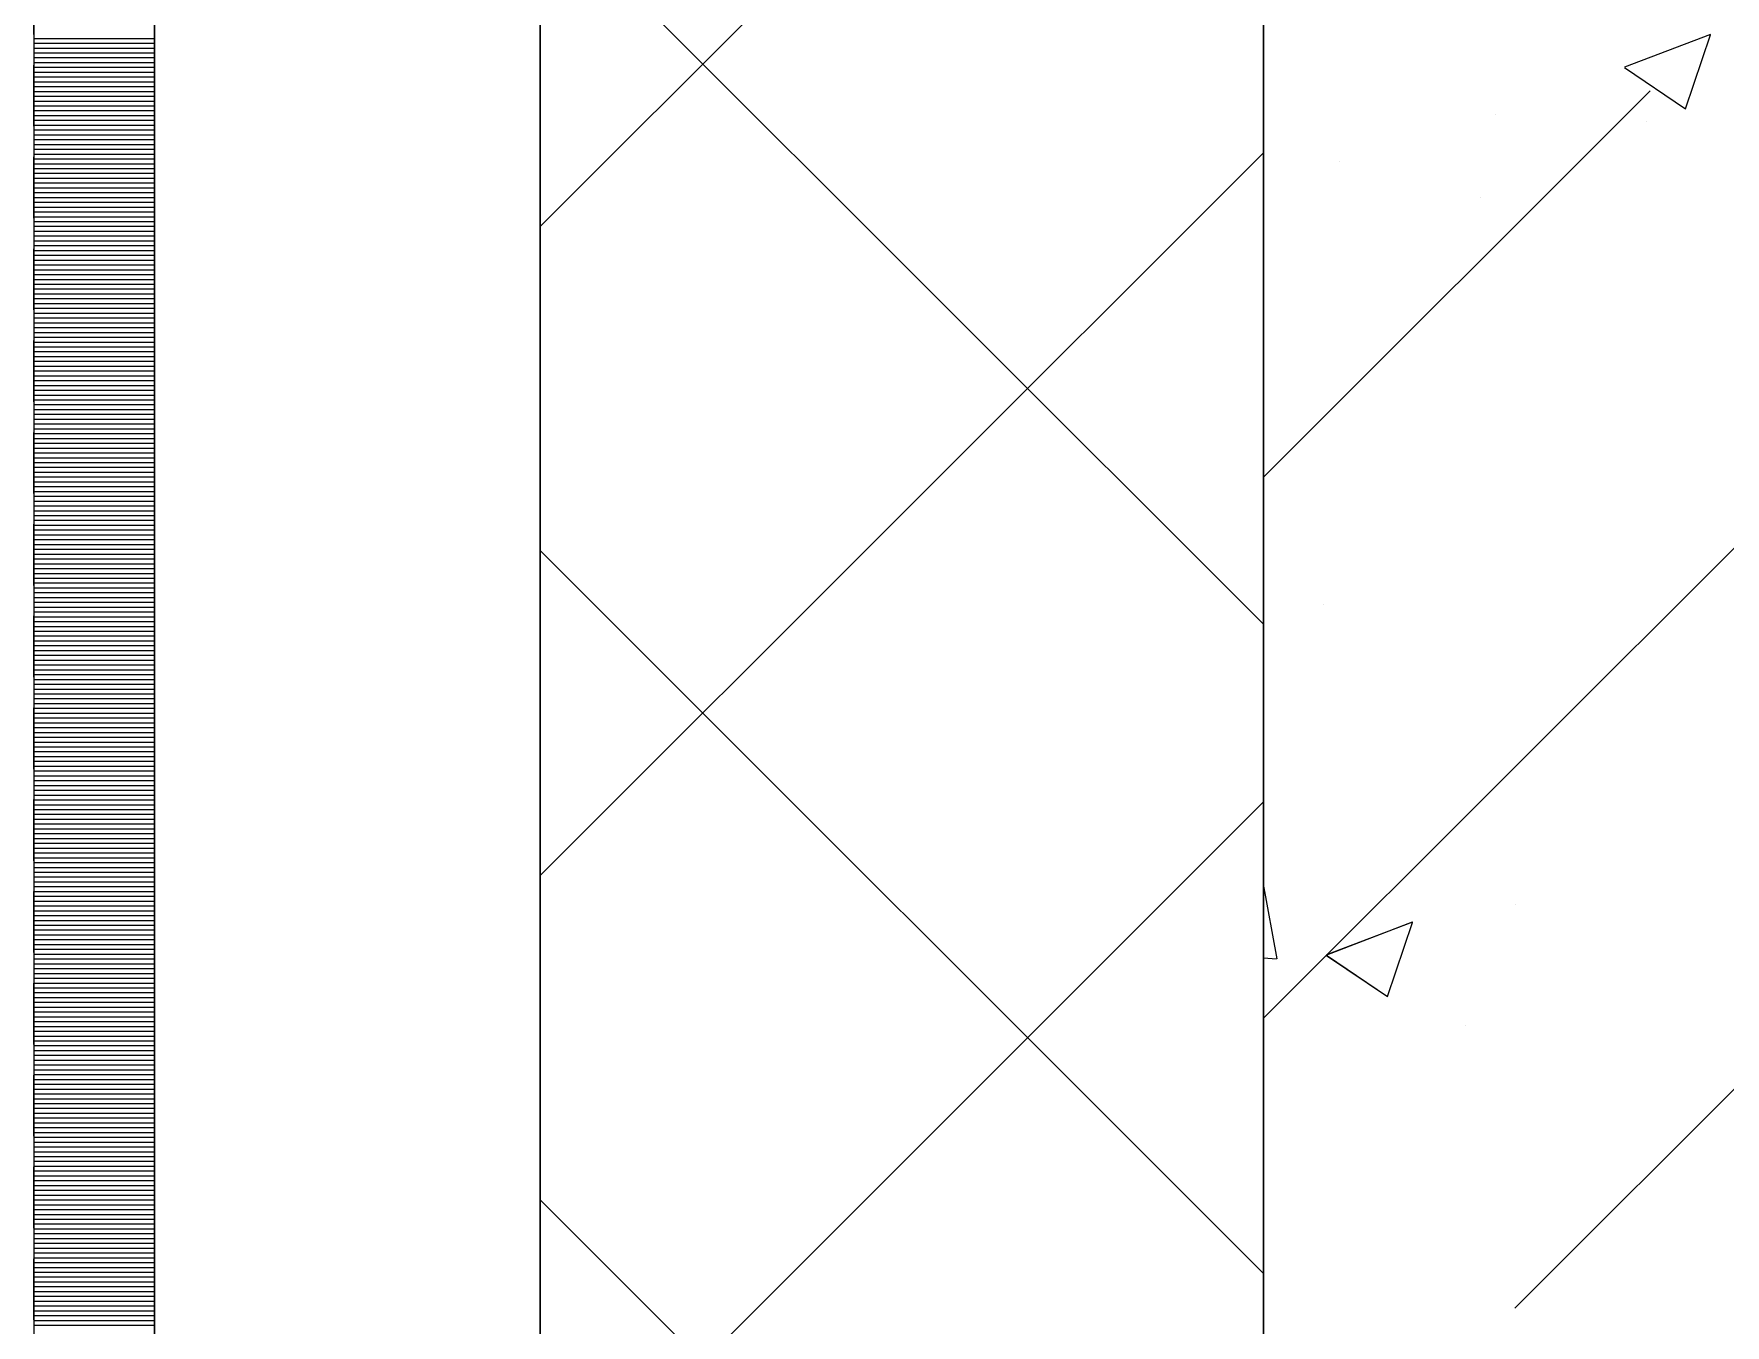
# Model space of a CAD drawing. Header units: millimetres. Extents: x 470010 to 1231400, y -134005 to 421770.
# Drawn here: x 672518.6 to 672869.3, y -53092.5 to -52824.5 of the extents above; entities that cross this region are included whole.
import ezdxf
from ezdxf.enums import TextEntityAlignment as Align

# ---------------------------------------------------------------- set-up
doc = ezdxf.new("R2010")
doc.units = ezdxf.units.MM
doc.linetypes.add('DASHED', pattern=[19.05, 12.7, -6.35])
doc.linetypes.add('HIDDEN2', pattern=[4.7625, 3.175, -1.5875])
doc.layers.get('Defpoints').update_dxf_attribs({"color": 140})
doc.layers.add('АР_Делит', color=120, linetype='Continuous', lineweight=0, plot=False)
for name, color, linetype, lineweight in [('АР_Колонны', 70, 'Continuous', 30), ('АР_Стены ЖБ', 7, 'Continuous', 35), ('АР_Стены ПЕНОблок', 52, 'Continuous', 20), ('АР_Тонкая', 254, 'Continuous', 5), ('АР_Утеплитель', 31, 'Continuous', 0), ('АР_Штриховка', 8, 'Continuous', 0)]:
    doc.layers.add(name, color=color, linetype=linetype, lineweight=lineweight)
doc.layers.add('РД_Оси_100', color=7, linetype='Continuous', lineweight=0, true_color=0x525252)
doc.styles.add('style1', font='ARIALN.TTF')

# ---------------------------------------------------------------- blocks, each defined once
blk = doc.blocks.new('СОШ_2200_АР_ОСИ_М100_28.05.24')
at = {"layer": 'АР_Делит', "color": 251, "linetype": 'DASHED', "true_color": 0x636466}
blk.add_lwpolyline([(114955, 135155), (114955, -355), (93595.036, -355), (93595.036, 13855), (94145, 13855), (94145, 68320), (66055, 68320), (66055, 13857.73), (83455, 13857.73), (83455, -355), (45245, -355), (45245, 13145), (44695, 13145), (44695, 26755), (45245, 26755), (45245, 68320), (20455, 68320), (20455, 26755), (27955, 26755), (27955, 13145), (-355, 13145), (-355, 100855)], dxfattribs=at)
blk = doc.blocks.new('A$C9108343f')
at = {"layer": 'АР_Колонны', "color": 18, "linetype": 'HIDDEN2', "lineweight": 25, "true_color": 0x000000}
blk.add_line((7054.96, 46855), (7054.96, 47755), dxfattribs=at)
at = {"layer": 'АР_Колонны', "color": 18, "linetype": 'Continuous', "lineweight": 15, "true_color": 0x000000}
blk.add_line((7054.96, 47755), (7054.96, 46855), dxfattribs=at)
blk.add_line((7054.96, 47755), (7054.96, 46855), dxfattribs=at)
at = {"layer": 'АР_Стены ЖБ', "color": 18, "linetype": 'Continuous', "lineweight": 30, "true_color": 0x000000}
blk.add_line((7054.96, 47755), (7054.96, 46855), dxfattribs=at)
at = {"layer": 'АР_Стены ПЕНОблок', "color": 18, "linetype": 'Continuous', "lineweight": 20, "true_color": 0x000000}
blk.add_line((7054.96, 97555), (7054.96, 21355), dxfattribs=at)
at = {"layer": 'АР_Тонкая', "color": 18, "linetype": 'Continuous', "lineweight": 5, "true_color": 0x000000}
for p, q in [((6799.96, 97555), (6799.96, 21355)), ((6824.96, 97555), (6824.96, 21355)), ((6824.96, 21355), (6824.96, 97555)), ((6904.96, 21355), (6904.96, 97555))]:
    blk.add_line(p, q, dxfattribs=at)
at = {"layer": 'АР_Утеплитель', "color": 18, "linetype": 'Continuous', "lineweight": 0, "true_color": 0x000000}
for p, q in [((6904.96, 97555), (6904.96, 21355)), ((7054.96, 21355), (7054.96, 97555))]:
    blk.add_line(p, q, dxfattribs=at)
at = {"layer": 'АР_Штриховка', "color": 18, "linetype": 'Continuous', "lineweight": 0, "true_color": 0x000000}
for p, q in [((6904.96, 47501.74), (7054.96, 47651.74)), ((7054.96, 47419.17), (6904.96, 47569.17)), ((6799.96, 47540.75), (6824.96, 47540.75)), ((7129.89, 47534.82), (7147.68, 47541.64)), ((7142.48, 47526.15), (7147.63, 47541.5)), ((6799.96, 47539.75), (6824.96, 47539.75)), ((6799.96, 47538.75), (6824.96, 47538.75)), ((6799.96, 47537.75), (6824.96, 47537.75)), ((6799.96, 47536.75), (6824.96, 47536.75)), ((6799.96, 47535.75), (6824.96, 47535.75)), ((6799.96, 47534.75), (6824.96, 47534.75)), ((6799.96, 47533.75), (6824.96, 47533.75)), ((7129.83, 47534.68), (7142.47, 47526.16)), ((6799.96, 47532.75), (6824.96, 47532.75)), ((6799.96, 47531.75), (6824.96, 47531.75)), ((6799.96, 47530.75), (6824.96, 47530.75)), ((6799.96, 47529.75), (6824.96, 47529.75)), ((6799.96, 47528.75), (6824.96, 47528.75)), ((6799.96, 47527.75), (6824.96, 47527.75)), ((6799.96, 47526.75), (6824.96, 47526.75)), ((6799.96, 47525.75), (6824.96, 47525.75)), ((6799.96, 47524.75), (6824.96, 47524.75)), ((6799.96, 47523.75), (6824.96, 47523.75)), ((7103.15, 47524.91), (7103.15, 47524.91)), ((7134.29, 47523.55), (7134.29, 47523.55)), ((6799.96, 47522.75), (6824.96, 47522.75)), ((6799.96, 47521.75), (6824.96, 47521.75)), ((6799.96, 47520.75), (6824.96, 47520.75)), ((6799.96, 47519.75), (6824.96, 47519.75)), ((6799.96, 47518.75), (6824.96, 47518.75)), ((6799.96, 47517.75), (6824.96, 47517.75)), ((6799.96, 47516.75), (6824.96, 47516.75)), ((6904.96, 47367.03), (7054.96, 47517.03)), ((6799.96, 47515.75), (6824.96, 47515.75)), ((6799.96, 47514.75), (6824.96, 47514.75)), ((6799.96, 47513.75), (6824.96, 47513.75)), ((6799.96, 47512.75), (6824.96, 47512.75)), ((7070.7, 47515.18), (7070.7, 47515.18)), ((6799.96, 47511.75), (6824.96, 47511.75)), ((6799.96, 47510.75), (6824.96, 47510.75)), ((6799.96, 47509.75), (6824.96, 47509.75)), ((6799.96, 47508.75), (6824.96, 47508.75)), ((6799.96, 47507.75), (6824.96, 47507.75)), ((6799.96, 47506.75), (6824.96, 47506.75)), ((6799.96, 47505.75), (6824.96, 47505.75)), ((7099.89, 47507.83), (7099.89, 47507.83)), ((6799.96, 47504.75), (6824.96, 47504.75)), ((6799.96, 47503.75), (6824.96, 47503.75)), ((6799.96, 47502.75), (6824.96, 47502.75)), ((6799.96, 47501.75), (6824.96, 47501.75)), ((6799.96, 47500.75), (6824.96, 47500.75)), ((6799.96, 47499.75), (6824.96, 47499.75)), ((6799.96, 47498.75), (6824.96, 47498.75)), ((6799.96, 47497.75), (6824.96, 47497.75)), ((6799.96, 47496.75), (6824.96, 47496.75)), ((6799.96, 47495.75), (6824.96, 47495.75)), ((6799.96, 47494.75), (6824.96, 47494.75)), ((6799.96, 47493.75), (6824.96, 47493.75)), ((6799.96, 47492.75), (6824.96, 47492.75)), ((6799.96, 47491.75), (6824.96, 47491.75)), ((6799.96, 47490.75), (6824.96, 47490.75)), ((6799.96, 47489.75), (6824.96, 47489.75)), ((6799.96, 47488.75), (6824.96, 47488.75)), ((6799.96, 47487.75), (6824.96, 47487.75)), ((6799.96, 47486.75), (6824.96, 47486.75)), ((6799.96, 47485.75), (6824.96, 47485.75)), ((6799.96, 47484.75), (6824.96, 47484.75)), ((6799.96, 47483.75), (6824.96, 47483.75)), ((6799.96, 47482.75), (6824.96, 47482.75)), ((6799.96, 47481.75), (6824.96, 47481.75)), ((6799.96, 47480.75), (6824.96, 47480.75)), ((6799.96, 47479.75), (6824.96, 47479.75)), ((6799.96, 47478.75), (6824.96, 47478.75)), ((6799.96, 47477.75), (6824.96, 47477.75)), ((6799.96, 47476.75), (6824.96, 47476.75)), ((6799.96, 47475.75), (6824.96, 47475.75)), ((6799.96, 47474.75), (6824.96, 47474.75)), ((6799.96, 47473.75), (6824.96, 47473.75)), ((6799.96, 47472.75), (6824.96, 47472.75)), ((6799.96, 47471.75), (6824.96, 47471.75)), ((6799.96, 47470.75), (6824.96, 47470.75)), ((6799.96, 47469.75), (6824.96, 47469.75)), ((6799.96, 47468.75), (6824.96, 47468.75)), ((6799.96, 47467.75), (6824.96, 47467.75)), ((6799.96, 47466.75), (6824.96, 47466.75)), ((6799.96, 47465.75), (6824.96, 47465.75)), ((6799.96, 47464.75), (6824.96, 47464.75)), ((6799.96, 47463.75), (6824.96, 47463.75)), ((6799.96, 47462.75), (6824.96, 47462.75)), ((6799.96, 47461.75), (6824.96, 47461.75)), ((6799.96, 47460.75), (6824.96, 47460.75)), ((6799.96, 47459.75), (6824.96, 47459.75)), ((6799.96, 47458.75), (6824.96, 47458.75)), ((6799.96, 47457.75), (6824.96, 47457.75)), ((6799.96, 47456.75), (6824.96, 47456.75)), ((6799.96, 47455.75), (6824.96, 47455.75)), ((6799.96, 47454.75), (6824.96, 47454.75)), ((6799.96, 47453.75), (6824.96, 47453.75)), ((6799.96, 47452.75), (6824.96, 47452.75)), ((6799.96, 47451.75), (6824.96, 47451.75)), ((6799.96, 47450.75), (6824.96, 47450.75)), ((6799.96, 47449.75), (6824.96, 47449.75)), ((6799.96, 47448.75), (6824.96, 47448.75)), ((6799.96, 47447.75), (6824.96, 47447.75)), ((6799.96, 47446.75), (6824.96, 47446.75)), ((6799.96, 47445.75), (6824.96, 47445.75)), ((6799.96, 47444.75), (6824.96, 47444.75)), ((6799.96, 47443.75), (6824.96, 47443.75)), ((6799.96, 47442.75), (6824.96, 47442.75)), ((6799.96, 47441.75), (6824.96, 47441.75)), ((6799.96, 47440.75), (6824.96, 47440.75)), ((6799.96, 47439.75), (6824.96, 47439.75)), ((6799.96, 47438.75), (6824.96, 47438.75)), ((6799.96, 47437.75), (6824.96, 47437.75)), ((6799.96, 47436.75), (6824.96, 47436.75)), ((6799.96, 47435.75), (6824.96, 47435.75)), ((6799.96, 47434.75), (6824.96, 47434.75)), ((6799.96, 47433.75), (6824.96, 47433.75)), ((6799.96, 47432.75), (6824.96, 47432.75)), ((6799.96, 47431.75), (6824.96, 47431.75)), ((7054.96, 47284.47), (6904.96, 47434.47)), ((6799.96, 47430.75), (6824.96, 47430.75)), ((6799.96, 47429.75), (6824.96, 47429.75)), ((6799.96, 47428.75), (6824.96, 47428.75)), ((6799.96, 47427.75), (6824.96, 47427.75)), ((6799.96, 47426.75), (6824.96, 47426.75)), ((6799.96, 47425.75), (6824.96, 47425.75)), ((6799.96, 47424.75), (6824.96, 47424.75)), ((6799.96, 47423.75), (6824.96, 47423.75)), ((6799.96, 47422.75), (6824.96, 47422.75)), ((6799.96, 47421.75), (6824.96, 47421.75)), ((7067.47, 47423.37), (7067.47, 47423.37)), ((6799.96, 47420.75), (6824.96, 47420.75)), ((6799.96, 47419.75), (6824.96, 47419.75)), ((6799.96, 47418.75), (6824.96, 47418.75)), ((6799.96, 47417.75), (6824.96, 47417.75)), ((6799.96, 47416.75), (6824.96, 47416.75)), ((6799.96, 47415.75), (6824.96, 47415.75)), ((6799.96, 47414.75), (6824.96, 47414.75)), ((6799.96, 47413.75), (6824.96, 47413.75)), ((6799.96, 47412.75), (6824.96, 47412.75)), ((6799.96, 47411.75), (6824.96, 47411.75)), ((6799.96, 47410.75), (6824.96, 47410.75)), ((6799.96, 47409.75), (6824.96, 47409.75)), ((6799.96, 47408.75), (6824.96, 47408.75)), ((6799.96, 47407.75), (6824.96, 47407.75)), ((6799.96, 47406.75), (6824.96, 47406.75)), ((6799.96, 47405.75), (6824.96, 47405.75)), ((6799.96, 47404.75), (6824.96, 47404.75)), ((6799.96, 47403.75), (6824.96, 47403.75)), ((6799.96, 47402.75), (6824.96, 47402.75)), ((6799.96, 47401.75), (6824.96, 47401.75)), ((6799.96, 47400.75), (6824.96, 47400.75)), ((6799.96, 47399.75), (6824.96, 47399.75)), ((6799.96, 47398.75), (6824.96, 47398.75)), ((6799.96, 47397.75), (6824.96, 47397.75)), ((6799.96, 47396.75), (6824.96, 47396.75)), ((6799.96, 47395.75), (6824.96, 47395.75)), ((6799.96, 47394.75), (6824.96, 47394.75)), ((6799.96, 47393.75), (6824.96, 47393.75)), ((6799.96, 47392.75), (6824.96, 47392.75)), ((6799.96, 47391.75), (6824.96, 47391.75)), ((6799.96, 47390.75), (6824.96, 47390.75)), ((6799.96, 47389.75), (6824.96, 47389.75)), ((6799.96, 47388.75), (6824.96, 47388.75)), ((6799.96, 47387.75), (6824.96, 47387.75)), ((6799.96, 47386.75), (6824.96, 47386.75)), ((6799.96, 47385.75), (6824.96, 47385.75)), ((6799.96, 47384.75), (6824.96, 47384.75)), ((6799.96, 47383.75), (6824.96, 47383.75)), ((6799.96, 47382.75), (6824.96, 47382.75)), ((6799.96, 47381.75), (6824.96, 47381.75)), ((6799.96, 47380.75), (6824.96, 47380.75)), ((6799.96, 47379.75), (6824.96, 47379.75)), ((6904.96, 47232.33), (7054.96, 47382.33)), ((6799.96, 47378.75), (6824.96, 47378.75)), ((6799.96, 47377.75), (6824.96, 47377.75)), ((6799.96, 47376.75), (6824.96, 47376.75)), ((6799.96, 47375.75), (6824.96, 47375.75)), ((6799.96, 47374.75), (6824.96, 47374.75)), ((6799.96, 47373.75), (6824.96, 47373.75)), ((6799.96, 47372.75), (6824.96, 47372.75)), ((6799.96, 47371.75), (6824.96, 47371.75)), ((6799.96, 47370.75), (6824.96, 47370.75)), ((6799.96, 47369.75), (6824.96, 47369.75)), ((6799.96, 47368.75), (6824.96, 47368.75)), ((6799.96, 47367.75), (6824.96, 47367.75)), ((6799.96, 47366.75), (6824.96, 47366.75)), ((6799.96, 47365.75), (6824.96, 47365.75)), ((7057.81, 47349.79), (7054.96, 47365.23)), ((6799.96, 47364.75), (6824.96, 47364.75)), ((6799.96, 47363.75), (6824.96, 47363.75)), ((6799.96, 47362.75), (6824.96, 47362.75)), ((6799.96, 47361.75), (6824.96, 47361.75)), ((6799.96, 47360.75), (6824.96, 47360.75)), ((6799.96, 47359.75), (6824.96, 47359.75)), ((6799.96, 47358.75), (6824.96, 47358.75)), ((7107.24, 47361), (7107.24, 47361)), ((6799.96, 47357.75), (6824.96, 47357.75)), ((6799.96, 47356.75), (6824.96, 47356.75)), ((6799.96, 47355.75), (6824.96, 47355.75)), ((6799.96, 47354.75), (6824.96, 47354.75)), ((7068.09, 47350.63), (7085.88, 47357.46)), ((7080.68, 47341.97), (7085.83, 47357.32)), ((6799.96, 47353.75), (6824.96, 47353.75)), ((6799.96, 47352.75), (6824.96, 47352.75)), ((6799.96, 47351.75), (6824.96, 47351.75)), ((6799.96, 47350.75), (6824.96, 47350.75)), ((6799.96, 47349.75), (6824.96, 47349.75)), ((6799.96, 47348.75), (6824.96, 47348.75)), ((6799.96, 47347.75), (6824.96, 47347.75)), ((7054.96, 47349.98), (7057.62, 47349.75)), ((7068.03, 47350.49), (7080.67, 47341.97)), ((6799.96, 47346.75), (6824.96, 47346.75)), ((6799.96, 47345.75), (6824.96, 47345.75)), ((6799.96, 47344.75), (6824.96, 47344.75)), ((6799.96, 47343.75), (6824.96, 47343.75)), ((6799.96, 47342.75), (6824.96, 47342.75)), ((6799.96, 47341.75), (6824.96, 47341.75)), ((6799.96, 47340.75), (6824.96, 47340.75)), ((6799.96, 47339.75), (6824.96, 47339.75)), ((6799.96, 47338.75), (6824.96, 47338.75)), ((6799.96, 47337.75), (6824.96, 47337.75)), ((6799.96, 47336.75), (6824.96, 47336.75)), ((6799.96, 47335.75), (6824.96, 47335.75)), ((6799.96, 47334.75), (6824.96, 47334.75)), ((6799.96, 47333.75), (6824.96, 47333.75)), ((7096.85, 47335.85), (7096.85, 47335.85)), ((6799.96, 47332.75), (6824.96, 47332.75)), ((6799.96, 47331.75), (6824.96, 47331.75)), ((6799.96, 47330.75), (6824.96, 47330.75)), ((6799.96, 47329.75), (6824.96, 47329.75)), ((6799.96, 47328.75), (6824.96, 47328.75)), ((6799.96, 47327.75), (6824.96, 47327.75)), ((6799.96, 47326.75), (6824.96, 47326.75)), ((6799.96, 47325.75), (6824.96, 47325.75)), ((6799.96, 47324.75), (6824.96, 47324.75)), ((6799.96, 47323.75), (6824.96, 47323.75)), ((6799.96, 47322.75), (6824.96, 47322.75)), ((6799.96, 47321.75), (6824.96, 47321.75)), ((6799.96, 47320.75), (6824.96, 47320.75)), ((6799.96, 47319.75), (6824.96, 47319.75)), ((6799.96, 47318.75), (6824.96, 47318.75)), ((6799.96, 47317.75), (6824.96, 47317.75)), ((6799.96, 47316.75), (6824.96, 47316.75)), ((6799.96, 47315.75), (6824.96, 47315.75)), ((6799.96, 47314.75), (6824.96, 47314.75)), ((6799.96, 47313.75), (6824.96, 47313.75)), ((6799.96, 47312.75), (6824.96, 47312.75)), ((6799.96, 47311.75), (6824.96, 47311.75)), ((6799.96, 47310.75), (6824.96, 47310.75)), ((6799.96, 47309.75), (6824.96, 47309.75)), ((6799.96, 47308.75), (6824.96, 47308.75)), ((6799.96, 47307.75), (6824.96, 47307.75)), ((6799.96, 47306.75), (6824.96, 47306.75)), ((6799.96, 47305.75), (6824.96, 47305.75)), ((6799.96, 47304.75), (6824.96, 47304.75)), ((6799.96, 47303.75), (6824.96, 47303.75)), ((6799.96, 47302.75), (6824.96, 47302.75)), ((6799.96, 47301.75), (6824.96, 47301.75)), ((6799.96, 47300.75), (6824.96, 47300.75)), ((6799.96, 47299.75), (6824.96, 47299.75)), ((6799.96, 47298.75), (6824.96, 47298.75)), ((7054.96, 47149.76), (6904.96, 47299.76)), ((6799.96, 47297.75), (6824.96, 47297.75)), ((6799.96, 47296.75), (6824.96, 47296.75)), ((6799.96, 47295.75), (6824.96, 47295.75)), ((6799.96, 47294.75), (6824.96, 47294.75)), ((6799.96, 47293.75), (6824.96, 47293.75)), ((6799.96, 47292.75), (6824.96, 47292.75)), ((6799.96, 47291.75), (6824.96, 47291.75)), ((6799.96, 47290.75), (6824.96, 47290.75)), ((6799.96, 47289.75), (6824.96, 47289.75)), ((6799.96, 47288.75), (6824.96, 47288.75)), ((6799.96, 47287.75), (6824.96, 47287.75)), ((6799.96, 47286.75), (6824.96, 47286.75)), ((6799.96, 47285.75), (6824.96, 47285.75)), ((6799.96, 47284.75), (6824.96, 47284.75)), ((6799.96, 47283.75), (6824.96, 47283.75)), ((6799.96, 47282.75), (6824.96, 47282.75)), ((6799.96, 47281.75), (6824.96, 47281.75)), ((6799.96, 47280.75), (6824.96, 47280.75)), ((6799.96, 47279.75), (6824.96, 47279.75)), ((6799.96, 47278.75), (6824.96, 47278.75)), ((6799.96, 47277.75), (6824.96, 47277.75)), ((6799.96, 47276.75), (6824.96, 47276.75)), ((6799.96, 47275.75), (6824.96, 47275.75)), ((6799.96, 47274.75), (6824.96, 47274.75))]:
    blk.add_line(p, q, dxfattribs=at)
at = {"layer": 'АР_Штриховка', "color": 18, "linetype": 'Continuous', "lineweight": 5, "true_color": 0x000000}
for p, q in [((7054.96, 47337.43), (7274.96, 47557.43)), ((7054.96, 47449.68), (7135.12, 47529.84)), ((7107.05, 47277.27), (7247.37, 47417.59))]:
    blk.add_line(p, q, dxfattribs=at)
at = {"layer": 'РД_Оси_100'}
blk.add_blockref('СОШ_2200_АР_ОСИ_М100_28.05.24', (7154.96, 6755), dxfattribs=at)
at = {"layer": 'Defpoints', "color": 18, "true_color": 0x000000, "style": 'style1'}
for p in [(143949.34, 316089.12), (143974.98, 281639.5), (143890.4, 273244.71), (143839.99, 264276.81), (143967.75, 254892.38), (12251.96, 104178.14), (12382.58, 96023.14)]:
    blk.add_attdef('АР-ПОМЕЩЕНИЕ:НАИМЕНОВАНИЕ', text='', height=100, dxfattribs=at).set_placement(p, align=Align.MIDDLE)
at = {"layer": 'Defpoints', "color": 18, "true_color": 0x000000, "style": 'style1', "flags": 8}
for p in [(143951.3, 279099.09), (143848.34, 269251.11), (143875.33, 260094.25), (144049.74, 250824.7), (163419.28, 238153.36), (155897.46, 237965.97), (183037.2, 237965.97), (143342.94, 237876.19)]:
    blk.add_attdef('АР-ПОМЕЩЕНИЕ:НАИМЕНОВАНИЕ', text='', height=100, dxfattribs=at).set_placement(p, align=Align.MIDDLE)

msp = doc.modelspace()

# ---------------------------------------------------------------- linework, layer by layer
at = {"layer": 'АР_Колонны', "color": 18, "linetype": 'HIDDEN2', "lineweight": 25, "true_color": 0x000000}
msp.add_line((672773.57, -53511.242), (672773.57, -52611.242), dxfattribs=at)
at = {"layer": 'АР_Колонны', "color": 18, "linetype": 'Continuous', "lineweight": 15, "true_color": 0x000000}
msp.add_line((672773.57, -52611.242), (672773.57, -53511.242), dxfattribs=at)
msp.add_line((672773.57, -52611.242), (672773.57, -53511.242), dxfattribs=at)
at = {"layer": 'АР_Стены ЖБ', "color": 18, "linetype": 'Continuous', "lineweight": 30, "true_color": 0x000000}
msp.add_line((672773.57, -52611.242), (672773.57, -53511.242), dxfattribs=at)
at = {"layer": 'АР_Стены ПЕНОблок', "color": 18, "linetype": 'Continuous', "lineweight": 20, "true_color": 0x000000}
msp.add_line((672773.57, -2811.242), (672773.57, -79011.242), dxfattribs=at)
at = {"layer": 'АР_Тонкая', "color": 18, "linetype": 'Continuous', "lineweight": 5, "true_color": 0x000000}
for p, q in [((672518.57, -2811.242), (672518.57, -79011.242)), ((672543.57, -2811.242), (672543.57, -79011.242)), ((672543.57, -79011.242), (672543.57, -2811.242)), ((672623.57, -79011.242), (672623.57, -2811.242))]:
    msp.add_line(p, q, dxfattribs=at)
at = {"layer": 'АР_Утеплитель', "color": 18, "linetype": 'Continuous', "lineweight": 0, "true_color": 0x000000}
for p, q in [((672623.57, -2811.242), (672623.57, -79011.242)), ((672773.57, -79011.242), (672773.57, -2811.242))]:
    msp.add_line(p, q, dxfattribs=at)
at = {"layer": 'АР_Штриховка', "color": 18, "linetype": 'Continuous', "lineweight": 0, "true_color": 0x000000}
for p, q in [((672623.57, -52864.504), (672773.57, -52714.504)), ((672773.57, -52947.071), (672623.57, -52797.071)), ((672518.57, -52825.492), (672543.57, -52825.492)), ((672848.506, -52831.426), (672866.291, -52824.599)), ((672861.092, -52840.087), (672866.242, -52824.738)), ((672518.57, -52826.492), (672543.57, -52826.492)), ((672518.57, -52827.492), (672543.57, -52827.492)), ((672518.57, -52828.492), (672543.57, -52828.492)), ((672518.57, -52829.492), (672543.57, -52829.492)), ((672518.57, -52830.492), (672543.57, -52830.492)), ((672518.57, -52831.492), (672543.57, -52831.492)), ((672518.57, -52832.492), (672543.57, -52832.492)), ((672848.445, -52831.561), (672861.079, -52840.083)), ((672518.57, -52833.492), (672543.57, -52833.492)), ((672518.57, -52834.492), (672543.57, -52834.492)), ((672518.57, -52835.492), (672543.57, -52835.492)), ((672518.57, -52836.492), (672543.57, -52836.492)), ((672518.57, -52837.492), (672543.57, -52837.492)), ((672518.57, -52838.492), (672543.57, -52838.492)), ((672518.57, -52839.492), (672543.57, -52839.492)), ((672518.57, -52840.492), (672543.57, -52840.492)), ((672518.57, -52841.492), (672543.57, -52841.492)), ((672518.57, -52842.492), (672543.57, -52842.492)), ((672518.57, -52843.492), (672543.57, -52843.492)), ((672518.57, -52844.492), (672543.57, -52844.492)), ((672518.57, -52845.492), (672543.57, -52845.492)), ((672518.57, -52846.492), (672543.57, -52846.492)), ((672518.57, -52847.492), (672543.57, -52847.492)), ((672518.57, -52848.492), (672543.57, -52848.492)), ((672518.57, -52849.492), (672543.57, -52849.492)), ((672623.57, -52999.208), (672773.57, -52849.208)), ((672518.57, -52850.492), (672543.57, -52850.492)), ((672518.57, -52851.492), (672543.57, -52851.492)), ((672518.57, -52852.492), (672543.57, -52852.492)), ((672518.57, -52853.492), (672543.57, -52853.492)), ((672518.57, -52854.492), (672543.57, -52854.492)), ((672518.57, -52855.492), (672543.57, -52855.492)), ((672518.57, -52856.492), (672543.57, -52856.492)), ((672518.57, -52857.492), (672543.57, -52857.492)), ((672518.57, -52858.492), (672543.57, -52858.492)), ((672518.57, -52859.492), (672543.57, -52859.492)), ((672518.57, -52860.492), (672543.57, -52860.492)), ((672518.57, -52861.492), (672543.57, -52861.492)), ((672518.57, -52862.492), (672543.57, -52862.492)), ((672518.57, -52863.492), (672543.57, -52863.492)), ((672518.57, -52864.492), (672543.57, -52864.492)), ((672518.57, -52865.492), (672543.57, -52865.492)), ((672518.57, -52866.492), (672543.57, -52866.492)), ((672518.57, -52867.492), (672543.57, -52867.492)), ((672518.57, -52868.492), (672543.57, -52868.492)), ((672518.57, -52869.492), (672543.57, -52869.492)), ((672518.57, -52870.492), (672543.57, -52870.492)), ((672518.57, -52871.492), (672543.57, -52871.492)), ((672518.57, -52872.492), (672543.57, -52872.492)), ((672518.57, -52873.492), (672543.57, -52873.492)), ((672518.57, -52874.492), (672543.57, -52874.492)), ((672518.57, -52875.492), (672543.57, -52875.492)), ((672518.57, -52876.492), (672543.57, -52876.492)), ((672518.57, -52877.492), (672543.57, -52877.492)), ((672518.57, -52878.492), (672543.57, -52878.492)), ((672518.57, -52879.492), (672543.57, -52879.492)), ((672518.57, -52880.492), (672543.57, -52880.492)), ((672518.57, -52881.492), (672543.57, -52881.492)), ((672518.57, -52882.492), (672543.57, -52882.492)), ((672518.57, -52883.492), (672543.57, -52883.492)), ((672518.57, -52884.492), (672543.57, -52884.492)), ((672518.57, -52885.492), (672543.57, -52885.492)), ((672518.57, -52886.492), (672543.57, -52886.492)), ((672518.57, -52887.492), (672543.57, -52887.492)), ((672518.57, -52888.492), (672543.57, -52888.492)), ((672518.57, -52889.492), (672543.57, -52889.492)), ((672518.57, -52890.492), (672543.57, -52890.492)), ((672518.57, -52891.492), (672543.57, -52891.492)), ((672518.57, -52892.492), (672543.57, -52892.492)), ((672518.57, -52893.492), (672543.57, -52893.492)), ((672518.57, -52894.492), (672543.57, -52894.492)), ((672518.57, -52895.492), (672543.57, -52895.492)), ((672518.57, -52896.492), (672543.57, -52896.492)), ((672518.57, -52897.492), (672543.57, -52897.492)), ((672518.57, -52898.492), (672543.57, -52898.492)), ((672518.57, -52899.492), (672543.57, -52899.492)), ((672518.57, -52900.492), (672543.57, -52900.492)), ((672518.57, -52901.492), (672543.57, -52901.492)), ((672518.57, -52902.492), (672543.57, -52902.492)), ((672518.57, -52903.492), (672543.57, -52903.492)), ((672518.57, -52904.492), (672543.57, -52904.492)), ((672518.57, -52905.492), (672543.57, -52905.492)), ((672518.57, -52906.492), (672543.57, -52906.492)), ((672518.57, -52907.492), (672543.57, -52907.492)), ((672518.57, -52908.492), (672543.57, -52908.492)), ((672518.57, -52909.492), (672543.57, -52909.492)), ((672518.57, -52910.492), (672543.57, -52910.492)), ((672518.57, -52911.492), (672543.57, -52911.492)), ((672518.57, -52912.492), (672543.57, -52912.492)), ((672518.57, -52913.492), (672543.57, -52913.492)), ((672518.57, -52914.492), (672543.57, -52914.492)), ((672518.57, -52915.492), (672543.57, -52915.492)), ((672518.57, -52916.492), (672543.57, -52916.492)), ((672518.57, -52917.492), (672543.57, -52917.492)), ((672518.57, -52918.492), (672543.57, -52918.492)), ((672518.57, -52919.492), (672543.57, -52919.492)), ((672518.57, -52920.492), (672543.57, -52920.492)), ((672518.57, -52921.492), (672543.57, -52921.492)), ((672518.57, -52922.492), (672543.57, -52922.492)), ((672518.57, -52923.492), (672543.57, -52923.492)), ((672518.57, -52924.492), (672543.57, -52924.492)), ((672518.57, -52925.492), (672543.57, -52925.492)), ((672518.57, -52926.492), (672543.57, -52926.492)), ((672518.57, -52927.492), (672543.57, -52927.492)), ((672518.57, -52928.492), (672543.57, -52928.492)), ((672518.57, -52929.492), (672543.57, -52929.492)), ((672518.57, -52930.492), (672543.57, -52930.492)), ((672518.57, -52931.492), (672543.57, -52931.492)), ((672518.57, -52932.492), (672543.57, -52932.492)), ((672518.57, -52933.492), (672543.57, -52933.492)), ((672518.57, -52934.492), (672543.57, -52934.492)), ((672773.57, -53081.775), (672623.57, -52931.775)), ((672518.57, -52935.492), (672543.57, -52935.492)), ((672518.57, -52936.492), (672543.57, -52936.492)), ((672518.57, -52937.492), (672543.57, -52937.492)), ((672518.57, -52938.492), (672543.57, -52938.492)), ((672518.57, -52939.492), (672543.57, -52939.492)), ((672518.57, -52940.492), (672543.57, -52940.492)), ((672518.57, -52941.492), (672543.57, -52941.492)), ((672518.57, -52942.492), (672543.57, -52942.492)), ((672518.57, -52943.492), (672543.57, -52943.492)), ((672518.57, -52944.492), (672543.57, -52944.492)), ((672518.57, -52945.492), (672543.57, -52945.492)), ((672518.57, -52946.492), (672543.57, -52946.492)), ((672518.57, -52947.492), (672543.57, -52947.492)), ((672518.57, -52948.492), (672543.57, -52948.492)), ((672518.57, -52949.492), (672543.57, -52949.492)), ((672518.57, -52950.492), (672543.57, -52950.492)), ((672518.57, -52951.492), (672543.57, -52951.492)), ((672518.57, -52952.492), (672543.57, -52952.492)), ((672518.57, -52953.492), (672543.57, -52953.492)), ((672518.57, -52954.492), (672543.57, -52954.492)), ((672518.57, -52955.492), (672543.57, -52955.492)), ((672518.57, -52956.492), (672543.57, -52956.492)), ((672518.57, -52957.492), (672543.57, -52957.492)), ((672518.57, -52958.492), (672543.57, -52958.492)), ((672518.57, -52959.492), (672543.57, -52959.492)), ((672518.57, -52960.492), (672543.57, -52960.492)), ((672518.57, -52961.492), (672543.57, -52961.492)), ((672518.57, -52962.492), (672543.57, -52962.492)), ((672518.57, -52963.492), (672543.57, -52963.492)), ((672518.57, -52964.492), (672543.57, -52964.492)), ((672518.57, -52965.492), (672543.57, -52965.492)), ((672518.57, -52966.492), (672543.57, -52966.492)), ((672518.57, -52967.492), (672543.57, -52967.492)), ((672518.57, -52968.492), (672543.57, -52968.492)), ((672518.57, -52969.492), (672543.57, -52969.492)), ((672518.57, -52970.492), (672543.57, -52970.492)), ((672518.57, -52971.492), (672543.57, -52971.492)), ((672518.57, -52972.492), (672543.57, -52972.492)), ((672518.57, -52973.492), (672543.57, -52973.492)), ((672518.57, -52974.492), (672543.57, -52974.492)), ((672518.57, -52975.492), (672543.57, -52975.492)), ((672518.57, -52976.492), (672543.57, -52976.492)), ((672518.57, -52977.492), (672543.57, -52977.492)), ((672518.57, -52978.492), (672543.57, -52978.492)), ((672518.57, -52979.492), (672543.57, -52979.492)), ((672518.57, -52980.492), (672543.57, -52980.492)), ((672518.57, -52981.492), (672543.57, -52981.492)), ((672518.57, -52982.492), (672543.57, -52982.492)), ((672518.57, -52983.492), (672543.57, -52983.492)), ((672518.57, -52984.492), (672543.57, -52984.492)), ((672518.57, -52985.492), (672543.57, -52985.492)), ((672518.57, -52986.492), (672543.57, -52986.492)), ((672623.57, -53133.912), (672773.57, -52983.912)), ((672518.57, -52987.492), (672543.57, -52987.492)), ((672518.57, -52988.492), (672543.57, -52988.492)), ((672518.57, -52989.492), (672543.57, -52989.492)), ((672518.57, -52990.492), (672543.57, -52990.492)), ((672518.57, -52991.492), (672543.57, -52991.492)), ((672518.57, -52992.492), (672543.57, -52992.492)), ((672518.57, -52993.492), (672543.57, -52993.492)), ((672518.57, -52994.492), (672543.57, -52994.492)), ((672518.57, -52995.492), (672543.57, -52995.492)), ((672518.57, -52996.492), (672543.57, -52996.492)), ((672518.57, -52997.492), (672543.57, -52997.492)), ((672518.57, -52998.492), (672543.57, -52998.492)), ((672518.57, -52999.492), (672543.57, -52999.492)), ((672518.57, -53000.492), (672543.57, -53000.492)), ((672776.419, -53016.456), (672773.57, -53001.009)), ((672518.57, -53001.492), (672543.57, -53001.492)), ((672518.57, -53002.492), (672543.57, -53002.492)), ((672518.57, -53003.492), (672543.57, -53003.492)), ((672518.57, -53004.492), (672543.57, -53004.492)), ((672518.57, -53005.492), (672543.57, -53005.492)), ((672518.57, -53006.492), (672543.57, -53006.492)), ((672518.57, -53007.492), (672543.57, -53007.492)), ((672518.57, -53008.492), (672543.57, -53008.492)), ((672518.57, -53009.492), (672543.57, -53009.492)), ((672518.57, -53010.492), (672543.57, -53010.492)), ((672518.57, -53011.492), (672543.57, -53011.492)), ((672786.704, -53015.614), (672804.489, -53008.787)), ((672799.29, -53024.275), (672804.44, -53008.926)), ((672518.57, -53012.492), (672543.57, -53012.492)), ((672518.57, -53013.492), (672543.57, -53013.492)), ((672518.57, -53014.492), (672543.57, -53014.492)), ((672518.57, -53015.492), (672543.57, -53015.492)), ((672518.57, -53016.492), (672543.57, -53016.492)), ((672518.57, -53017.492), (672543.57, -53017.492)), ((672518.57, -53018.492), (672543.57, -53018.492)), ((672773.57, -53016.258), (672776.231, -53016.491)), ((672786.643, -53015.749), (672799.277, -53024.271)), ((672518.57, -53019.492), (672543.57, -53019.492)), ((672518.57, -53020.492), (672543.57, -53020.492)), ((672518.57, -53021.492), (672543.57, -53021.492)), ((672518.57, -53022.492), (672543.57, -53022.492)), ((672518.57, -53023.492), (672543.57, -53023.492)), ((672518.57, -53024.492), (672543.57, -53024.492)), ((672518.57, -53025.492), (672543.57, -53025.492)), ((672518.57, -53026.492), (672543.57, -53026.492)), ((672518.57, -53027.492), (672543.57, -53027.492)), ((672518.57, -53028.492), (672543.57, -53028.492)), ((672518.57, -53029.492), (672543.57, -53029.492)), ((672518.57, -53030.492), (672543.57, -53030.492)), ((672518.57, -53031.492), (672543.57, -53031.492)), ((672518.57, -53032.492), (672543.57, -53032.492)), ((672518.57, -53033.492), (672543.57, -53033.492)), ((672518.57, -53034.492), (672543.57, -53034.492)), ((672518.57, -53035.492), (672543.57, -53035.492)), ((672518.57, -53036.492), (672543.57, -53036.492)), ((672518.57, -53037.492), (672543.57, -53037.492)), ((672518.57, -53038.492), (672543.57, -53038.492)), ((672518.57, -53039.492), (672543.57, -53039.492)), ((672518.57, -53040.492), (672543.57, -53040.492)), ((672518.57, -53041.492), (672543.57, -53041.492)), ((672518.57, -53042.492), (672543.57, -53042.492)), ((672518.57, -53043.492), (672543.57, -53043.492)), ((672518.57, -53044.492), (672543.57, -53044.492)), ((672518.57, -53045.492), (672543.57, -53045.492)), ((672518.57, -53046.492), (672543.57, -53046.492)), ((672518.57, -53047.492), (672543.57, -53047.492)), ((672518.57, -53048.492), (672543.57, -53048.492)), ((672518.57, -53049.492), (672543.57, -53049.492)), ((672518.57, -53050.492), (672543.57, -53050.492)), ((672518.57, -53051.492), (672543.57, -53051.492)), ((672518.57, -53052.492), (672543.57, -53052.492)), ((672518.57, -53053.492), (672543.57, -53053.492)), ((672518.57, -53054.492), (672543.57, -53054.492)), ((672518.57, -53055.492), (672543.57, -53055.492)), ((672518.57, -53056.492), (672543.57, -53056.492)), ((672518.57, -53057.492), (672543.57, -53057.492)), ((672518.57, -53058.492), (672543.57, -53058.492)), ((672518.57, -53059.492), (672543.57, -53059.492)), ((672518.57, -53060.492), (672543.57, -53060.492)), ((672518.57, -53061.492), (672543.57, -53061.492)), ((672518.57, -53062.492), (672543.57, -53062.492)), ((672518.57, -53063.492), (672543.57, -53063.492)), ((672518.57, -53064.492), (672543.57, -53064.492)), ((672518.57, -53065.492), (672543.57, -53065.492)), ((672518.57, -53066.492), (672543.57, -53066.492)), ((672518.57, -53067.492), (672543.57, -53067.492)), ((672773.57, -53216.479), (672623.57, -53066.479)), ((672518.57, -53068.492), (672543.57, -53068.492)), ((672518.57, -53069.492), (672543.57, -53069.492)), ((672518.57, -53070.492), (672543.57, -53070.492)), ((672518.57, -53071.492), (672543.57, -53071.492)), ((672518.57, -53072.492), (672543.57, -53072.492)), ((672518.57, -53073.492), (672543.57, -53073.492)), ((672518.57, -53074.492), (672543.57, -53074.492)), ((672518.57, -53075.492), (672543.57, -53075.492)), ((672518.57, -53076.492), (672543.57, -53076.492)), ((672518.57, -53077.492), (672543.57, -53077.492)), ((672518.57, -53078.492), (672543.57, -53078.492)), ((672518.57, -53079.492), (672543.57, -53079.492)), ((672518.57, -53080.492), (672543.57, -53080.492)), ((672518.57, -53081.492), (672543.57, -53081.492)), ((672518.57, -53082.492), (672543.57, -53082.492)), ((672518.57, -53083.492), (672543.57, -53083.492)), ((672518.57, -53084.492), (672543.57, -53084.492)), ((672518.57, -53085.492), (672543.57, -53085.492)), ((672518.57, -53086.492), (672543.57, -53086.492)), ((672518.57, -53087.492), (672543.57, -53087.492)), ((672518.57, -53088.492), (672543.57, -53088.492)), ((672518.57, -53089.492), (672543.57, -53089.492)), ((672518.57, -53090.492), (672543.57, -53090.492)), ((672518.57, -53091.492), (672543.57, -53091.492)), ((672518.57, -53092.492), (672543.57, -53092.492))]:
    msp.add_line(p, q, dxfattribs=at)
at = {"layer": 'АР_Штриховка', "color": 18, "linetype": 'Continuous', "lineweight": 5, "true_color": 0x000000}
for p, q in [((672773.57, -53028.813), (672993.57, -52808.813)), ((672773.57, -52916.56), (672853.73, -52836.4)), ((672825.666, -53088.97), (672965.983, -52948.653))]:
    msp.add_line(p, q, dxfattribs=at)

# ---------------------------------------------------------------- block references
msp.add_blockref('A$C9108343f', (665718.612, -100366.242))
at = {"layer": 'РД_Оси_100'}
msp.add_blockref('СОШ_2200_АР_ОСИ_М100_28.05.24', (672873.57, -93611.242), dxfattribs=at)

doc.saveas('drawing.dxf')
